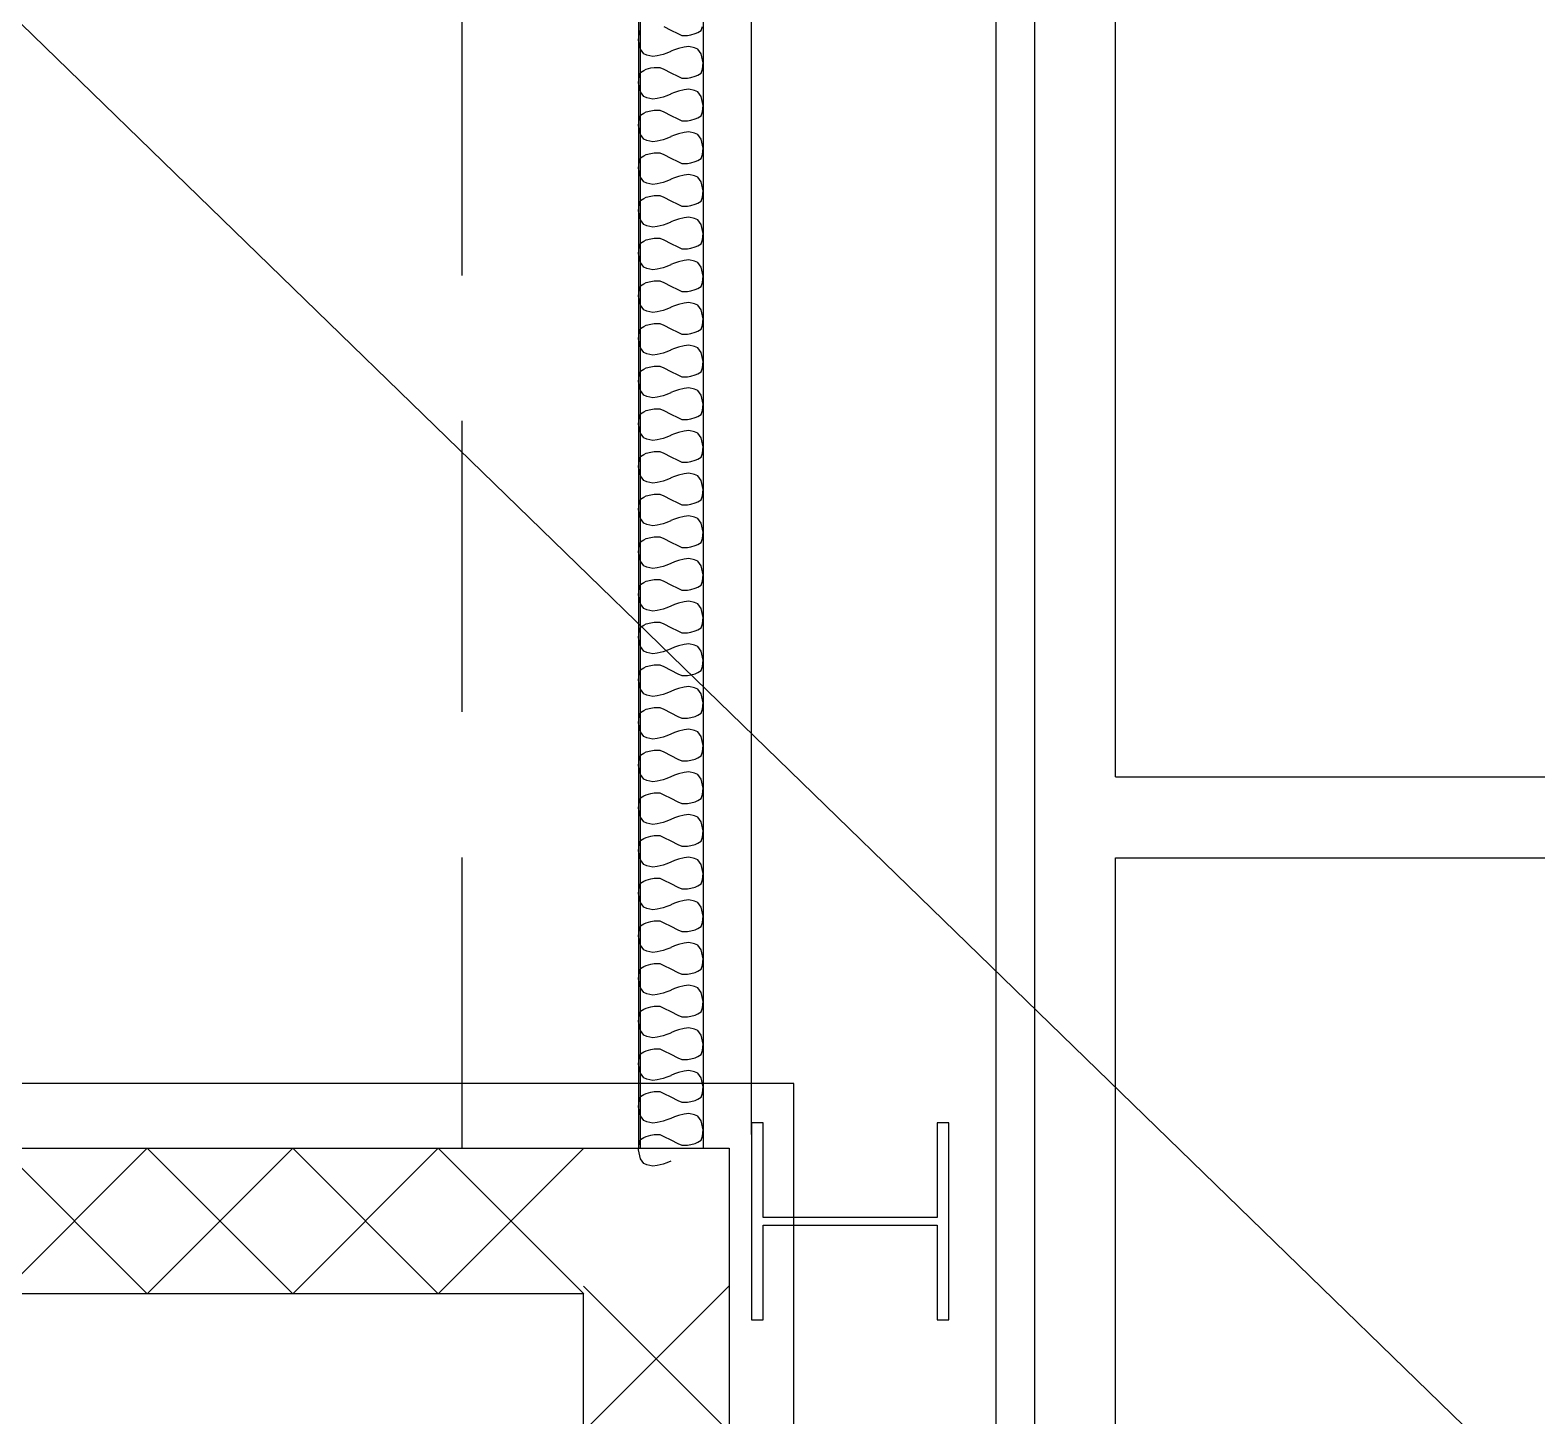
# Model space of a CAD drawing. Header units: millimetres. Extents: x -68474 to 336725, y -113450 to 40976.
# Drawn here: x 112282 to 114612, y -66301 to -64157 of the extents above; entities that cross this region are included whole.
import ezdxf

# ---------------------------------------------------------------- set-up
doc = ezdxf.new("R2010")
doc.units = ezdxf.units.MM
doc.header["$LTSCALE"] = 900
doc.linetypes.add('s5152a$0$DASHED', pattern=[0.75, 0.5, -0.25])
for name, color, linetype in [('s5152a$0$20', 7, 'Continuous'), ('s5152a$0$22', 7, 'Continuous'), ('s5152a$0$25', 7, 'Continuous'), ('s5152a$0$45', 7, 'Continuous'), ('s5152a$0$CLADDING', 1, 'Continuous'), ('s5152a$0$ELE', 13, 'Continuous'), ('s5152a$0$INNER', 4, 'Continuous'), ('s5152a$0$MGI-HAT', 7, 'Continuous'), ('s5152a$0$ST-POST', 5, 'Continuous'), ('s5152a$0$STEP', 15, 'Continuous')]:
    doc.layers.add(name, color=color, linetype=linetype)

# ---------------------------------------------------------------- blocks, each defined once
blk = doc.blocks.new('s5152a$0$CH225')
at = {"layer": 's5152a$0$22', "color": 14, "linetype": 'Continuous'}
for points in [[(0, 0), (0.225, 0.225), (0.45, 0), (0.675, 0.225), (0.9, 0), (1.125, 0.225), (1.35, 0)], [(0, 0.225), (0.225, 0), (0.45, 0.225), (0.675, 0), (0.9, 0.225), (1.125, 0), (1.35, 0.225)]]:
    blk.add_lwpolyline(points, dxfattribs=at)
blk = doc.blocks.new('s5152a$0$H750')
at = {"layer": 's5152a$0$22', "color": 11, "linetype": 'Continuous'}
for points in [[(0, 0.15), (0.15, 0), (0.3, 0.15), (0.45, 0), (0.6, 0.15), (0.75, 0)], [(0, 0), (0.15, 0.15), (0.3, 0), (0.45, 0.15), (0.6, 0), (0.75, 0.15)]]:
    blk.add_lwpolyline(points, dxfattribs=at)

msp = doc.modelspace()

# ---------------------------------------------------------------- linework, layer by layer
at = {"linetype": 's5152a$0$DASHED'}
msp.add_line((112950.1, -65886.9), (112950.1, -57749.9), dxfattribs=at)
at = {"layer": 's5152a$0$20', "linetype": 'Continuous'}
msp.add_lwpolyline([(110125.1, -73599.9), (110125.1, -73399.9), (113137.6, -73399.9), (113137.6, -66111.9), (110575.1, -66111.9), (110575.1, -65886.9), (113363.1, -65886.9), (113363.1, -73399.9), (113463.1, -73399.9), (113463.1, -73599.9), (113363.1, -73599.9)], close=True, dxfattribs=at)
at = {"layer": 's5152a$0$25', "linetype": 'Continuous'}
msp.add_lwpolyline([(101800.2, -78687.4), (101700.2, -78687.4), (101700.2, -79149.9), (101800.2, -79149.9), (101800.2, -78787.4), (102638.1, -78787.4), (102637.1, -65886.9), (113363.1, -65886.9), (113363.1, -73399.9), (113463.1, -73399.9), (113463.1, -65786.9), (102537.1, -65786.9), (102538.1, -73287.4), (102538.1, -78687.4)], close=True, dxfattribs=at)
at = {"layer": 's5152a$0$45', "color": 8, "linetype": 'Continuous'}
msp.add_line((108000, -59999.9), (116821.2, -68572.6), dxfattribs=at)
at = {"layer": 's5152a$0$CLADDING'}
for p, q in [((113222.6, -58172.4), (113222.6, -65886.9)), ((113222.6, -58172.4), (113222.6, -65886.9)), ((113322.6, -58272.4), (113322.6, -65886.9)), ((113322.6, -58272.4), (113322.6, -65886.9))]:
    msp.add_line(p, q, dxfattribs=at)
at = {"layer": 's5152a$0$ELE'}
msp.add_line((113397.6, -65865.42956), (113397.6, -58347.4), dxfattribs=at)
msp.add_line((113397.6, -65865.42956), (113397.6, -58347.4), dxfattribs=at)
at = {"layer": 's5152a$0$INNER'}
for points in [[(113272.6, -64190.56353), (113266.75883, -64192.9), (113260.75883, -64194.9), (113251.75883, -64196.9), (113244.75883, -64197.9), (113235.75883, -64195.9), (113230.75883, -64193.9), (113225.75883, -64186.9), (113222.75883, -64172.9), (113223.75883, -64162.9), (113225.75883, -64156.9)], [(113261.75883, -64151.9), (113272.6, -64157.32059), (113283.44117, -64162.74117), (113289.44117, -64165.74117), (113293.44117, -64165.74117), (113298.44117, -64165.74117), (113303.44117, -64164.74117), (113310.44117, -64162.74117), (113314.44117, -64160.74117), (113319.44117, -64157.74117), (113321.44117, -64151.74117)], [(113272.6, -64256.56353), (113266.75883, -64258.9), (113260.75883, -64260.9), (113251.75883, -64262.9), (113244.75883, -64263.9), (113235.75883, -64261.9), (113230.75883, -64259.9), (113225.75883, -64252.9), (113222.75883, -64238.9), (113223.75883, -64228.9), (113225.75883, -64222.9), (113230.75883, -64219.9), (113234.75883, -64217.9), (113241.75883, -64215.9), (113246.75883, -64214.9), (113251.75883, -64214.9), (113255.75883, -64214.9), (113261.75883, -64217.9), (113272.6, -64223.32059), (113283.44117, -64228.74117), (113289.44117, -64231.74117), (113293.44117, -64231.74117), (113298.44117, -64231.74117), (113303.44117, -64230.74117), (113310.44117, -64228.74117), (113314.44117, -64226.74117), (113319.44117, -64223.74117), (113321.44117, -64217.74117), (113322.44117, -64207.74117), (113319.44117, -64193.74117), (113314.44117, -64186.74117), (113309.44117, -64184.74117), (113300.44117, -64182.74117), (113293.44117, -64183.74117), (113284.44117, -64185.74117), (113278.44117, -64187.74117), (113272.6, -64190.07764)], [(113272.6, -64322.56353), (113266.75883, -64324.9), (113260.75883, -64326.9), (113251.75883, -64328.9), (113244.75883, -64329.9), (113235.75883, -64327.9), (113230.75883, -64325.9), (113225.75883, -64318.9), (113222.75883, -64304.9), (113223.75883, -64294.9), (113225.75883, -64288.9), (113230.75883, -64285.9), (113234.75883, -64283.9), (113241.75883, -64281.9), (113246.75883, -64280.9), (113251.75883, -64280.9), (113255.75883, -64280.9), (113261.75883, -64283.9), (113272.6, -64289.32059), (113283.44117, -64294.74117), (113289.44117, -64297.74117), (113293.44117, -64297.74117), (113298.44117, -64297.74117), (113303.44117, -64296.74117), (113310.44117, -64294.74117), (113314.44117, -64292.74117), (113319.44117, -64289.74117), (113321.44117, -64283.74117), (113322.44117, -64273.74117), (113319.44117, -64259.74117), (113314.44117, -64252.74117), (113309.44117, -64250.74117), (113300.44117, -64248.74117), (113293.44117, -64249.74117), (113284.44117, -64251.74117), (113278.44117, -64253.74117), (113272.6, -64256.07764)], [(113272.6, -64388.56353), (113266.75883, -64390.9), (113260.75883, -64392.9), (113251.75883, -64394.9), (113244.75883, -64395.9), (113235.75883, -64393.9), (113230.75883, -64391.9), (113225.75883, -64384.9), (113222.75883, -64370.9), (113223.75883, -64360.9), (113225.75883, -64354.9), (113230.75883, -64351.9), (113234.75883, -64349.9), (113241.75883, -64347.9), (113246.75883, -64346.9), (113251.75883, -64346.9), (113255.75883, -64346.9), (113261.75883, -64349.9), (113272.6, -64355.32059), (113283.44117, -64360.74117), (113289.44117, -64363.74117), (113293.44117, -64363.74117), (113298.44117, -64363.74117), (113303.44117, -64362.74117), (113310.44117, -64360.74117), (113314.44117, -64358.74117), (113319.44117, -64355.74117), (113321.44117, -64349.74117), (113322.44117, -64339.74117), (113319.44117, -64325.74117), (113314.44117, -64318.74117), (113309.44117, -64316.74117), (113300.44117, -64314.74117), (113293.44117, -64315.74117), (113284.44117, -64317.74117), (113278.44117, -64319.74117), (113272.6, -64322.07764)], [(113272.6, -64454.56353), (113266.75883, -64456.9), (113260.75883, -64458.9), (113251.75883, -64460.9), (113244.75883, -64461.9), (113235.75883, -64459.9), (113230.75883, -64457.9), (113225.75883, -64450.9), (113222.75883, -64436.9), (113223.75883, -64426.9), (113225.75883, -64420.9), (113230.75883, -64417.9), (113234.75883, -64415.9), (113241.75883, -64413.9), (113246.75883, -64412.9), (113251.75883, -64412.9), (113255.75883, -64412.9), (113261.75883, -64415.9), (113272.6, -64421.32059), (113283.44117, -64426.74117), (113289.44117, -64429.74117), (113293.44117, -64429.74117), (113298.44117, -64429.74117), (113303.44117, -64428.74117), (113310.44117, -64426.74117), (113314.44117, -64424.74117), (113319.44117, -64421.74117), (113321.44117, -64415.74117), (113322.44117, -64405.74117), (113319.44117, -64391.74117), (113314.44117, -64384.74117), (113309.44117, -64382.74117), (113300.44117, -64380.74117), (113293.44117, -64381.74117), (113284.44117, -64383.74117), (113278.44117, -64385.74117), (113272.6, -64388.07764)], [(113272.6, -64520.56353), (113266.75883, -64522.9), (113260.75883, -64524.9), (113251.75883, -64526.9), (113244.75883, -64527.9), (113235.75883, -64525.9), (113230.75883, -64523.9), (113225.75883, -64516.9), (113222.75883, -64502.9), (113223.75883, -64492.9), (113225.75883, -64486.9), (113230.75883, -64483.9), (113234.75883, -64481.9), (113241.75883, -64479.9), (113246.75883, -64478.9), (113251.75883, -64478.9), (113255.75883, -64478.9), (113261.75883, -64481.9), (113272.6, -64487.32059), (113283.44117, -64492.74117), (113289.44117, -64495.74117), (113293.44117, -64495.74117), (113298.44117, -64495.74117), (113303.44117, -64494.74117), (113310.44117, -64492.74117), (113314.44117, -64490.74117), (113319.44117, -64487.74117), (113321.44117, -64481.74117), (113322.44117, -64471.74117), (113319.44117, -64457.74117), (113314.44117, -64450.74117), (113309.44117, -64448.74117), (113300.44117, -64446.74117), (113293.44117, -64447.74117), (113284.44117, -64449.74117), (113278.44117, -64451.74117), (113272.6, -64454.07764)], [(113272.6, -64586.56353), (113266.75883, -64588.9), (113260.75883, -64590.9), (113251.75883, -64592.9), (113244.75883, -64593.9), (113235.75883, -64591.9), (113230.75883, -64589.9), (113225.75883, -64582.9), (113222.75883, -64568.9), (113223.75883, -64558.9), (113225.75883, -64552.9), (113230.75883, -64549.9), (113234.75883, -64547.9), (113241.75883, -64545.9), (113246.75883, -64544.9), (113251.75883, -64544.9), (113255.75883, -64544.9), (113261.75883, -64547.9), (113272.6, -64553.32059), (113283.44117, -64558.74117), (113289.44117, -64561.74117), (113293.44117, -64561.74117), (113298.44117, -64561.74117), (113303.44117, -64560.74117), (113310.44117, -64558.74117), (113314.44117, -64556.74117), (113319.44117, -64553.74117), (113321.44117, -64547.74117), (113322.44117, -64537.74117), (113319.44117, -64523.74117), (113314.44117, -64516.74117), (113309.44117, -64514.74117), (113300.44117, -64512.74117), (113293.44117, -64513.74117), (113284.44117, -64515.74117), (113278.44117, -64517.74117), (113272.6, -64520.07764)], [(113272.6, -64652.56353), (113266.75883, -64654.9), (113260.75883, -64656.9), (113251.75883, -64658.9), (113244.75883, -64659.9), (113235.75883, -64657.9), (113230.75883, -64655.9), (113225.75883, -64648.9), (113222.75883, -64634.9), (113223.75883, -64624.9), (113225.75883, -64618.9), (113230.75883, -64615.9), (113234.75883, -64613.9), (113241.75883, -64611.9), (113246.75883, -64610.9), (113251.75883, -64610.9), (113255.75883, -64610.9), (113261.75883, -64613.9), (113272.6, -64619.32059), (113283.44117, -64624.74117), (113289.44117, -64627.74117), (113293.44117, -64627.74117), (113298.44117, -64627.74117), (113303.44117, -64626.74117), (113310.44117, -64624.74117), (113314.44117, -64622.74117), (113319.44117, -64619.74117), (113321.44117, -64613.74117), (113322.44117, -64603.74117), (113319.44117, -64589.74117), (113314.44117, -64582.74117), (113309.44117, -64580.74117), (113300.44117, -64578.74117), (113293.44117, -64579.74117), (113284.44117, -64581.74117), (113278.44117, -64583.74117), (113272.6, -64586.07764)], [(113272.6, -64718.56353), (113266.75883, -64720.9), (113260.75883, -64722.9), (113251.75883, -64724.9), (113244.75883, -64725.9), (113235.75883, -64723.9), (113230.75883, -64721.9), (113225.75883, -64714.9), (113222.75883, -64700.9), (113223.75883, -64690.9), (113225.75883, -64684.9), (113230.75883, -64681.9), (113234.75883, -64679.9), (113241.75883, -64677.9), (113246.75883, -64676.9), (113251.75883, -64676.9), (113255.75883, -64676.9), (113261.75883, -64679.9), (113272.6, -64685.32059), (113283.44117, -64690.74117), (113289.44117, -64693.74117), (113293.44117, -64693.74117), (113298.44117, -64693.74117), (113303.44117, -64692.74117), (113310.44117, -64690.74117), (113314.44117, -64688.74117), (113319.44117, -64685.74117), (113321.44117, -64679.74117), (113322.44117, -64669.74117), (113319.44117, -64655.74117), (113314.44117, -64648.74117), (113309.44117, -64646.74117), (113300.44117, -64644.74117), (113293.44117, -64645.74117), (113284.44117, -64647.74117), (113278.44117, -64649.74117), (113272.6, -64652.07764)], [(113272.6, -64784.56353), (113266.75883, -64786.9), (113260.75883, -64788.9), (113251.75883, -64790.9), (113244.75883, -64791.9), (113235.75883, -64789.9), (113230.75883, -64787.9), (113225.75883, -64780.9), (113222.75883, -64766.9), (113223.75883, -64756.9), (113225.75883, -64750.9), (113230.75883, -64747.9), (113234.75883, -64745.9), (113241.75883, -64743.9), (113246.75883, -64742.9), (113251.75883, -64742.9), (113255.75883, -64742.9), (113261.75883, -64745.9), (113272.6, -64751.32059), (113283.44117, -64756.74117), (113289.44117, -64759.74117), (113293.44117, -64759.74117), (113298.44117, -64759.74117), (113303.44117, -64758.74117), (113310.44117, -64756.74117), (113314.44117, -64754.74117), (113319.44117, -64751.74117), (113321.44117, -64745.74117), (113322.44117, -64735.74117), (113319.44117, -64721.74117), (113314.44117, -64714.74117), (113309.44117, -64712.74117), (113300.44117, -64710.74117), (113293.44117, -64711.74117), (113284.44117, -64713.74117), (113278.44117, -64715.74117), (113272.6, -64718.07764)], [(113272.6, -64850.56353), (113266.75883, -64852.9), (113260.75883, -64854.9), (113251.75883, -64856.9), (113244.75883, -64857.9), (113235.75883, -64855.9), (113230.75883, -64853.9), (113225.75883, -64846.9), (113222.75883, -64832.9), (113223.75883, -64822.9), (113225.75883, -64816.9), (113230.75883, -64813.9), (113234.75883, -64811.9), (113241.75883, -64809.9), (113246.75883, -64808.9), (113251.75883, -64808.9), (113255.75883, -64808.9), (113261.75883, -64811.9), (113272.6, -64817.32059), (113283.44117, -64822.74117), (113289.44117, -64825.74117), (113293.44117, -64825.74117), (113298.44117, -64825.74117), (113303.44117, -64824.74117), (113310.44117, -64822.74117), (113314.44117, -64820.74117), (113319.44117, -64817.74117), (113321.44117, -64811.74117), (113322.44117, -64801.74117), (113319.44117, -64787.74117), (113314.44117, -64780.74117), (113309.44117, -64778.74117), (113300.44117, -64776.74117), (113293.44117, -64777.74117), (113284.44117, -64779.74117), (113278.44117, -64781.74117), (113272.6, -64784.07764)], [(113272.6, -64916.56353), (113266.75883, -64918.9), (113260.75883, -64920.9), (113251.75883, -64922.9), (113244.75883, -64923.9), (113235.75883, -64921.9), (113230.75883, -64919.9), (113225.75883, -64912.9), (113222.75883, -64898.9), (113223.75883, -64888.9), (113225.75883, -64882.9), (113230.75883, -64879.9), (113234.75883, -64877.9), (113241.75883, -64875.9), (113246.75883, -64874.9), (113251.75883, -64874.9), (113255.75883, -64874.9), (113261.75883, -64877.9), (113272.6, -64883.32059), (113283.44117, -64888.74117), (113289.44117, -64891.74117), (113293.44117, -64891.74117), (113298.44117, -64891.74117), (113303.44117, -64890.74117), (113310.44117, -64888.74117), (113314.44117, -64886.74117), (113319.44117, -64883.74117), (113321.44117, -64877.74117), (113322.44117, -64867.74117), (113319.44117, -64853.74117), (113314.44117, -64846.74117), (113309.44117, -64844.74117), (113300.44117, -64842.74117), (113293.44117, -64843.74117), (113284.44117, -64845.74117), (113278.44117, -64847.74117), (113272.6, -64850.07764)], [(113272.6, -64982.56353), (113266.75883, -64984.9), (113260.75883, -64986.9), (113251.75883, -64988.9), (113244.75883, -64989.9), (113235.75883, -64987.9), (113230.75883, -64985.9), (113225.75883, -64978.9), (113222.75883, -64964.9), (113223.75883, -64954.9), (113225.75883, -64948.9), (113230.75883, -64945.9), (113234.75883, -64943.9), (113241.75883, -64941.9), (113246.75883, -64940.9), (113251.75883, -64940.9), (113255.75883, -64940.9), (113261.75883, -64943.9), (113272.6, -64949.32059), (113283.44117, -64954.74117), (113289.44117, -64957.74117), (113293.44117, -64957.74117), (113298.44117, -64957.74117), (113303.44117, -64956.74117), (113310.44117, -64954.74117), (113314.44117, -64952.74117), (113319.44117, -64949.74117), (113321.44117, -64943.74117), (113322.44117, -64933.74117), (113319.44117, -64919.74117), (113314.44117, -64912.74117), (113309.44117, -64910.74117), (113300.44117, -64908.74117), (113293.44117, -64909.74117), (113284.44117, -64911.74117), (113278.44117, -64913.74117), (113272.6, -64916.07764)], [(113272.6, -65048.56353), (113266.75883, -65050.9), (113260.75883, -65052.9), (113251.75883, -65054.9), (113244.75883, -65055.9), (113235.75883, -65053.9), (113230.75883, -65051.9), (113225.75883, -65044.9), (113222.75883, -65030.9), (113223.75883, -65020.9), (113225.75883, -65014.9), (113230.75883, -65011.9), (113234.75883, -65009.9), (113241.75883, -65007.9), (113246.75883, -65006.9), (113251.75883, -65006.9), (113255.75883, -65006.9), (113261.75883, -65009.9), (113272.6, -65015.32059), (113283.44117, -65020.74117), (113289.44117, -65023.74117), (113293.44117, -65023.74117), (113298.44117, -65023.74117), (113303.44117, -65022.74117), (113310.44117, -65020.74117), (113314.44117, -65018.74117), (113319.44117, -65015.74117), (113321.44117, -65009.74117), (113322.44117, -64999.74117), (113319.44117, -64985.74117), (113314.44117, -64978.74117), (113309.44117, -64976.74117), (113300.44117, -64974.74117), (113293.44117, -64975.74117), (113284.44117, -64977.74117), (113278.44117, -64979.74117), (113272.6, -64982.07764)], [(113272.6, -65114.56353), (113266.75883, -65116.9), (113260.75883, -65118.9), (113251.75883, -65120.9), (113244.75883, -65121.9), (113235.75883, -65119.9), (113230.75883, -65117.9), (113225.75883, -65110.9), (113222.75883, -65096.9), (113223.75883, -65086.9), (113225.75883, -65080.9), (113230.75883, -65077.9), (113234.75883, -65075.9), (113241.75883, -65073.9), (113246.75883, -65072.9), (113251.75883, -65072.9), (113255.75883, -65072.9), (113261.75883, -65075.9), (113272.6, -65081.32059), (113283.44117, -65086.74117), (113289.44117, -65089.74117), (113293.44117, -65089.74117), (113298.44117, -65089.74117), (113303.44117, -65088.74117), (113310.44117, -65086.74117), (113314.44117, -65084.74117), (113319.44117, -65081.74117), (113321.44117, -65075.74117), (113322.44117, -65065.74117), (113319.44117, -65051.74117), (113314.44117, -65044.74117), (113309.44117, -65042.74117), (113300.44117, -65040.74117), (113293.44117, -65041.74117), (113284.44117, -65043.74117), (113278.44117, -65045.74117), (113272.6, -65048.07764)], [(113272.6, -65180.56353), (113266.75883, -65182.9), (113260.75883, -65184.9), (113251.75883, -65186.9), (113244.75883, -65187.9), (113235.75883, -65185.9), (113230.75883, -65183.9), (113225.75883, -65176.9), (113222.75883, -65162.9), (113223.75883, -65152.9), (113225.75883, -65146.9), (113230.75883, -65143.9), (113234.75883, -65141.9), (113241.75883, -65139.9), (113246.75883, -65138.9), (113251.75883, -65138.9), (113255.75883, -65138.9), (113261.75883, -65141.9), (113272.6, -65147.32059), (113283.44117, -65152.74117), (113289.44117, -65155.74117), (113293.44117, -65155.74117), (113298.44117, -65155.74117), (113303.44117, -65154.74117), (113310.44117, -65152.74117), (113314.44117, -65150.74117), (113319.44117, -65147.74117), (113321.44117, -65141.74117), (113322.44117, -65131.74117), (113319.44117, -65117.74117), (113314.44117, -65110.74117), (113309.44117, -65108.74117), (113300.44117, -65106.74117), (113293.44117, -65107.74117), (113284.44117, -65109.74117), (113278.44117, -65111.74117), (113272.6, -65114.07764)], [(113272.6, -65246.56353), (113266.75883, -65248.9), (113260.75883, -65250.9), (113251.75883, -65252.9), (113244.75883, -65253.9), (113235.75883, -65251.9), (113230.75883, -65249.9), (113225.75883, -65242.9), (113222.75883, -65228.9), (113223.75883, -65218.9), (113225.75883, -65212.9), (113230.75883, -65209.9), (113234.75883, -65207.9), (113241.75883, -65205.9), (113246.75883, -65204.9), (113251.75883, -65204.9), (113255.75883, -65204.9), (113261.75883, -65207.9), (113272.6, -65213.32059), (113283.44117, -65218.74117), (113289.44117, -65221.74117), (113293.44117, -65221.74117), (113298.44117, -65221.74117), (113303.44117, -65220.74117), (113310.44117, -65218.74117), (113314.44117, -65216.74117), (113319.44117, -65213.74117), (113321.44117, -65207.74117), (113322.44117, -65197.74117), (113319.44117, -65183.74117), (113314.44117, -65176.74117), (113309.44117, -65174.74117), (113300.44117, -65172.74117), (113293.44117, -65173.74117), (113284.44117, -65175.74117), (113278.44117, -65177.74117), (113272.6, -65180.07764)], [(113272.6, -65312.56353), (113266.75883, -65314.9), (113260.75883, -65316.9), (113251.75883, -65318.9), (113244.75883, -65319.9), (113235.75883, -65317.9), (113230.75883, -65315.9), (113225.75883, -65308.9), (113222.75883, -65294.9), (113223.75883, -65284.9), (113225.75883, -65278.9), (113230.75883, -65275.9), (113234.75883, -65273.9), (113241.75883, -65271.9), (113246.75883, -65270.9), (113251.75883, -65270.9), (113255.75883, -65270.9), (113261.75883, -65273.9), (113272.6, -65279.32059), (113283.44117, -65284.74117), (113289.44117, -65287.74117), (113293.44117, -65287.74117), (113298.44117, -65287.74117), (113303.44117, -65286.74117), (113310.44117, -65284.74117), (113314.44117, -65282.74117), (113319.44117, -65279.74117), (113321.44117, -65273.74117), (113322.44117, -65263.74117), (113319.44117, -65249.74117), (113314.44117, -65242.74117), (113309.44117, -65240.74117), (113300.44117, -65238.74117), (113293.44117, -65239.74117), (113284.44117, -65241.74117), (113278.44117, -65243.74117), (113272.6, -65246.07764)], [(113272.6, -65378.56353), (113266.75883, -65380.9), (113260.75883, -65382.9), (113251.75883, -65384.9), (113244.75883, -65385.9), (113235.75883, -65383.9), (113230.75883, -65381.9), (113225.75883, -65374.9), (113222.75883, -65360.9), (113223.75883, -65350.9), (113225.75883, -65344.9), (113230.75883, -65341.9), (113234.75883, -65339.9), (113241.75883, -65337.9), (113246.75883, -65336.9), (113251.75883, -65336.9), (113255.75883, -65336.9), (113261.75883, -65339.9), (113272.6, -65345.32059), (113283.44117, -65350.74117), (113289.44117, -65353.74117), (113293.44117, -65353.74117), (113298.44117, -65353.74117), (113303.44117, -65352.74117), (113310.44117, -65350.74117), (113314.44117, -65348.74117), (113319.44117, -65345.74117), (113321.44117, -65339.74117), (113322.44117, -65329.74117), (113319.44117, -65315.74117), (113314.44117, -65308.74117), (113309.44117, -65306.74117), (113300.44117, -65304.74117), (113293.44117, -65305.74117), (113284.44117, -65307.74117), (113278.44117, -65309.74117), (113272.6, -65312.07764)], [(113272.6, -65444.56353), (113266.75883, -65446.9), (113260.75883, -65448.9), (113251.75883, -65450.9), (113244.75883, -65451.9), (113235.75883, -65449.9), (113230.75883, -65447.9), (113225.75883, -65440.9), (113222.75883, -65426.9), (113223.75883, -65416.9), (113225.75883, -65410.9), (113230.75883, -65407.9), (113234.75883, -65405.9), (113241.75883, -65403.9), (113246.75883, -65402.9), (113251.75883, -65402.9), (113255.75883, -65402.9), (113261.75883, -65405.9), (113272.6, -65411.32059), (113283.44117, -65416.74117), (113289.44117, -65419.74117), (113293.44117, -65419.74117), (113298.44117, -65419.74117), (113303.44117, -65418.74117), (113310.44117, -65416.74117), (113314.44117, -65414.74117), (113319.44117, -65411.74117), (113321.44117, -65405.74117), (113322.44117, -65395.74117), (113319.44117, -65381.74117), (113314.44117, -65374.74117), (113309.44117, -65372.74117), (113300.44117, -65370.74117), (113293.44117, -65371.74117), (113284.44117, -65373.74117), (113278.44117, -65375.74117), (113272.6, -65378.07764)], [(113272.6, -65510.56353), (113266.75883, -65512.9), (113260.75883, -65514.9), (113251.75883, -65516.9), (113244.75883, -65517.9), (113235.75883, -65515.9), (113230.75883, -65513.9), (113225.75883, -65506.9), (113222.75883, -65492.9), (113223.75883, -65482.9), (113225.75883, -65476.9), (113230.75883, -65473.9), (113234.75883, -65471.9), (113241.75883, -65469.9), (113246.75883, -65468.9), (113251.75883, -65468.9), (113255.75883, -65468.9), (113261.75883, -65471.9), (113272.6, -65477.32059), (113283.44117, -65482.74117), (113289.44117, -65485.74117), (113293.44117, -65485.74117), (113298.44117, -65485.74117), (113303.44117, -65484.74117), (113310.44117, -65482.74117), (113314.44117, -65480.74117), (113319.44117, -65477.74117), (113321.44117, -65471.74117), (113322.44117, -65461.74117), (113319.44117, -65447.74117), (113314.44117, -65440.74117), (113309.44117, -65438.74117), (113300.44117, -65436.74117), (113293.44117, -65437.74117), (113284.44117, -65439.74117), (113278.44117, -65441.74117), (113272.6, -65444.07764)], [(113272.6, -65576.56353), (113266.75883, -65578.9), (113260.75883, -65580.9), (113251.75883, -65582.9), (113244.75883, -65583.9), (113235.75883, -65581.9), (113230.75883, -65579.9), (113225.75883, -65572.9), (113222.75883, -65558.9), (113223.75883, -65548.9), (113225.75883, -65542.9), (113230.75883, -65539.9), (113234.75883, -65537.9), (113241.75883, -65535.9), (113246.75883, -65534.9), (113251.75883, -65534.9), (113255.75883, -65534.9), (113261.75883, -65537.9), (113272.6, -65543.32059), (113283.44117, -65548.74117), (113289.44117, -65551.74117), (113293.44117, -65551.74117), (113298.44117, -65551.74117), (113303.44117, -65550.74117), (113310.44117, -65548.74117), (113314.44117, -65546.74117), (113319.44117, -65543.74117), (113321.44117, -65537.74117), (113322.44117, -65527.74117), (113319.44117, -65513.74117), (113314.44117, -65506.74117), (113309.44117, -65504.74117), (113300.44117, -65502.74117), (113293.44117, -65503.74117), (113284.44117, -65505.74117), (113278.44117, -65507.74117), (113272.6, -65510.07764)], [(113272.6, -65642.56353), (113266.75883, -65644.9), (113260.75883, -65646.9), (113251.75883, -65648.9), (113244.75883, -65649.9), (113235.75883, -65647.9), (113230.75883, -65645.9), (113225.75883, -65638.9), (113222.75883, -65624.9), (113223.75883, -65614.9), (113225.75883, -65608.9), (113230.75883, -65605.9), (113234.75883, -65603.9), (113241.75883, -65601.9), (113246.75883, -65600.9), (113251.75883, -65600.9), (113255.75883, -65600.9), (113261.75883, -65603.9), (113272.6, -65609.32059), (113283.44117, -65614.74117), (113289.44117, -65617.74117), (113293.44117, -65617.74117), (113298.44117, -65617.74117), (113303.44117, -65616.74117), (113310.44117, -65614.74117), (113314.44117, -65612.74117), (113319.44117, -65609.74117), (113321.44117, -65603.74117), (113322.44117, -65593.74117), (113319.44117, -65579.74117), (113314.44117, -65572.74117), (113309.44117, -65570.74117), (113300.44117, -65568.74117), (113293.44117, -65569.74117), (113284.44117, -65571.74117), (113278.44117, -65573.74117), (113272.6, -65576.07764)], [(113272.6, -65708.56353), (113266.75883, -65710.9), (113260.75883, -65712.9), (113251.75883, -65714.9), (113244.75883, -65715.9), (113235.75883, -65713.9), (113230.75883, -65711.9), (113225.75883, -65704.9), (113222.75883, -65690.9), (113223.75883, -65680.9), (113225.75883, -65674.9), (113230.75883, -65671.9), (113234.75883, -65669.9), (113241.75883, -65667.9), (113246.75883, -65666.9), (113251.75883, -65666.9), (113255.75883, -65666.9), (113261.75883, -65669.9), (113272.6, -65675.32059), (113283.44117, -65680.74117), (113289.44117, -65683.74117), (113293.44117, -65683.74117), (113298.44117, -65683.74117), (113303.44117, -65682.74117), (113310.44117, -65680.74117), (113314.44117, -65678.74117), (113319.44117, -65675.74117), (113321.44117, -65669.74117), (113322.44117, -65659.74117), (113319.44117, -65645.74117), (113314.44117, -65638.74117), (113309.44117, -65636.74117), (113300.44117, -65634.74117), (113293.44117, -65635.74117), (113284.44117, -65637.74117), (113278.44117, -65639.74117), (113272.6, -65642.07764)], [(113272.6, -65774.56353), (113266.75883, -65776.9), (113260.75883, -65778.9), (113251.75883, -65780.9), (113244.75883, -65781.9), (113235.75883, -65779.9), (113230.75883, -65777.9), (113225.75883, -65770.9), (113222.75883, -65756.9), (113223.75883, -65746.9), (113225.75883, -65740.9), (113230.75883, -65737.9), (113234.75883, -65735.9), (113241.75883, -65733.9), (113246.75883, -65732.9), (113251.75883, -65732.9), (113255.75883, -65732.9), (113261.75883, -65735.9), (113272.6, -65741.32059), (113283.44117, -65746.74117), (113289.44117, -65749.74117), (113293.44117, -65749.74117), (113298.44117, -65749.74117), (113303.44117, -65748.74117), (113310.44117, -65746.74117), (113314.44117, -65744.74117), (113319.44117, -65741.74117), (113321.44117, -65735.74117), (113322.44117, -65725.74117), (113319.44117, -65711.74117), (113314.44117, -65704.74117), (113309.44117, -65702.74117), (113300.44117, -65700.74117), (113293.44117, -65701.74117), (113284.44117, -65703.74117), (113278.44117, -65705.74117), (113272.6, -65708.07764)], [(113272.6, -65840.56353), (113266.75883, -65842.9), (113260.75883, -65844.9), (113251.75883, -65846.9), (113244.75883, -65847.9), (113235.75883, -65845.9), (113230.75883, -65843.9), (113225.75883, -65836.9), (113222.75883, -65822.9), (113223.75883, -65812.9), (113225.75883, -65806.9), (113230.75883, -65803.9), (113234.75883, -65801.9), (113241.75883, -65799.9), (113246.75883, -65798.9), (113251.75883, -65798.9), (113255.75883, -65798.9), (113261.75883, -65801.9), (113272.6, -65807.32059), (113283.44117, -65812.74117), (113289.44117, -65815.74117), (113293.44117, -65815.74117), (113298.44117, -65815.74117), (113303.44117, -65814.74117), (113310.44117, -65812.74117), (113314.44117, -65810.74117), (113319.44117, -65807.74117), (113321.44117, -65801.74117), (113322.44117, -65791.74117), (113319.44117, -65777.74117), (113314.44117, -65770.74117), (113309.44117, -65768.74117), (113300.44117, -65766.74117), (113293.44117, -65767.74117), (113284.44117, -65769.74117), (113278.44117, -65771.74117), (113272.6, -65774.07764)], [(113272.6, -65907.04943), (113266.75883, -65909.38589), (113260.75883, -65911.38589), (113251.75883, -65913.38589), (113244.75883, -65914.38589), (113235.75883, -65912.38589), (113230.75883, -65910.38589), (113225.75883, -65903.38589), (113222.75883, -65889.38589), (113223.75883, -65879.38589), (113225.75883, -65873.38589), (113230.75883, -65870.38589), (113234.75883, -65868.38589), (113241.75883, -65866.38589), (113246.75883, -65865.38589), (113251.75883, -65865.38589), (113255.75883, -65865.38589), (113261.75883, -65868.38589), (113272.6, -65873.80648), (113283.44117, -65879.22706), (113289.44117, -65882.22706), (113293.44117, -65882.22706), (113298.44117, -65882.22706), (113303.44117, -65881.22706), (113310.44117, -65879.22706), (113314.44117, -65877.22706), (113319.44117, -65874.22706), (113321.44117, -65868.22706), (113322.44117, -65858.22706), (113319.44117, -65844.22706), (113314.44117, -65837.22706), (113309.44117, -65835.22706), (113300.44117, -65833.22706), (113293.44117, -65834.22706), (113284.44117, -65836.22706), (113278.44117, -65838.22706), (113272.6, -65840.56353)]]:
    msp.add_lwpolyline(points, dxfattribs=at)
at = {"layer": 's5152a$0$MGI-HAT', "color": 1}
for p, q in [((113835.54762, -71024.9), (113835.54762, -58724.9)), ((113960.54762, -65312.4), (113960.54762, -61137.4)), ((113960.54762, -65312.4), (118910.54762, -65312.4)), ((113960.54762, -65437.4), (118910.54762, -65437.4)), ((113960.54762, -70899.9), (113960.54762, -65437.4))]:
    msp.add_line(p, q, dxfattribs=at)
at = {"layer": 's5152a$0$ST-POST'}
msp.add_lwpolyline([(113684.57044, -66152.4), (113702.6, -66152.4), (113702.6, -65847.4), (113684.57044, -65847.4), (113684.57044, -65993.89015), (113415.62956, -65993.89015), (113415.62956, -65847.4), (113397.6, -65847.4), (113397.6, -66152.4), (113415.62956, -66152.4), (113415.62956, -66005.90985), (113684.57044, -66005.90985)], close=True, dxfattribs=at)
at = {"layer": 's5152a$0$STEP'}
for p, q in [((113225.1, -58174.9), (113225.1, -65886.9)), ((113225.1, -58174.9), (113225.1, -65886.9)), ((113775.1, -58724.9), (113775.1, -71275)), ((113775.1, -58724.9), (113775.1, -71275))]:
    msp.add_line(p, q, dxfattribs=at)

# ---------------------------------------------------------------- block references
at = {"xscale": 999.9979999999999, "yscale": 999.9979999999999, "zscale": 1000}
msp.add_blockref('s5152a$0$CH225', (111788.1, -66111.9), dxfattribs=at)
at = {"xscale": 1499.997, "yscale": 1499.997, "zscale": 1000, "rotation": 270}
msp.add_blockref('s5152a$0$H750', (113137.6, -66099.9), dxfattribs=at)

doc.saveas('drawing.dxf')
